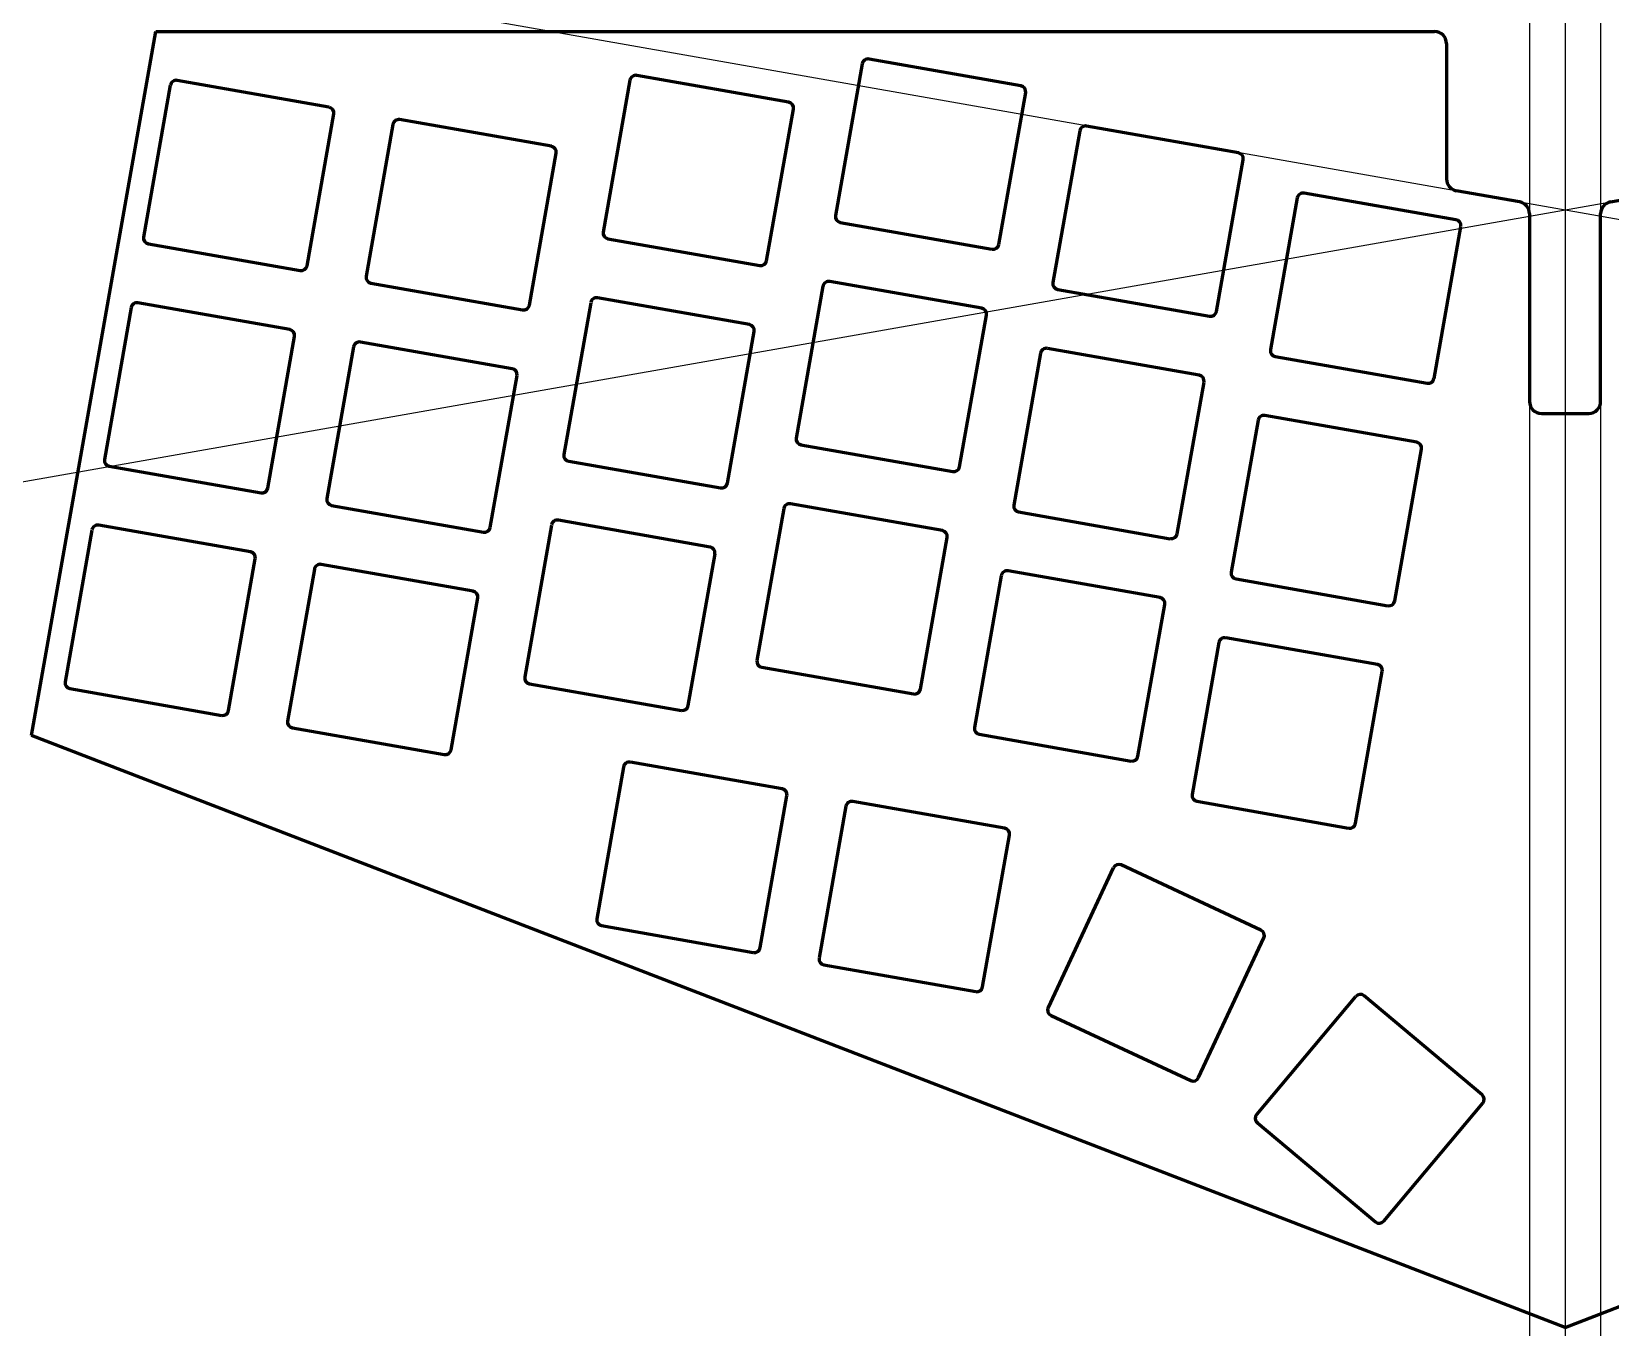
# Model space of a CAD drawing. Header units: millimetres. Extents: x -10 to 248, y -109 to 0.
# Drawn here: x -10.5 to 122.7, y -109.3 to 0 of the extents above; entities that cross this region are included whole.
import ezdxf

# ---------------------------------------------------------------- set-up
doc = ezdxf.new("R2010")
doc.units = ezdxf.units.MM
doc.linetypes.add('K5LT_BASIC', pattern=[0])
doc.layers.add('Слой 2', color=7, linetype='Continuous')
doc.layers.add('Слой 3', color=7, linetype='Continuous')
doc.layers.get('0').off()

# ---------------------------------------------------------------- blocks, each defined once
blk = doc.blocks.new('U22')
at = {"color": 150, "linetype": 'K5LT_BASIC', "lineweight": 60, "true_color": 0x0080ff}
for p, q in [((-2.07, -23.28), (-4.33, -36.09)), ((11.31, -25.14), (-1.5, -22.88)), ((9.46, -38.52), (11.71, -25.72)), ((-3.93, -36.67), (8.88, -38.92))]:
    blk.add_line(p, q, dxfattribs=at)
for centre, start, end in [((-1.58, -23.37), 80, 170), ((11.22, -25.63), 350, 80), ((-3.84, -36.17), 170, 260), ((8.96, -38.43), 260, 350)]:
    blk.add_arc(centre, 0.5, start, end, dxfattribs=at)
blk = doc.blocks.new('U23')
at = {"color": 150, "linetype": 'K5LT_BASIC', "lineweight": 60, "true_color": 0x0080ff}
for p, q in [((16.69, -26.59), (14.43, -39.39)), ((30.07, -28.44), (17.26, -26.19)), ((28.22, -41.83), (30.47, -29.02)), ((14.83, -39.97), (27.64, -42.23))]:
    blk.add_line(p, q, dxfattribs=at)
for centre, start, end in [((17.18, -26.68), 80, 170), ((29.98, -28.94), 350, 80), ((14.92, -39.48), 170, 260), ((27.72, -41.74), 260, 350)]:
    blk.add_arc(centre, 0.5, start, end, dxfattribs=at)
blk = doc.blocks.new('U24')
at = {"color": 150, "linetype": 'K5LT_BASIC', "lineweight": 60, "true_color": 0x0080ff}
for p, q in [((50.07, -24.72), (37.27, -22.46)), ((36.69, -22.87), (34.43, -35.67)), ((48.22, -38.1), (50.47, -25.3)), ((34.84, -36.25), (47.64, -38.5))]:
    blk.add_line(p, q, dxfattribs=at)
for centre, start, end in [((37.18, -22.95), 80, 170), ((49.98, -25.21), 350, 80), ((34.92, -35.75), 170, 260), ((47.72, -38.01), 260, 350)]:
    blk.add_arc(centre, 0.5, start, end, dxfattribs=at)
blk = doc.blocks.new('U25')
at = {"color": 150, "linetype": 'K5LT_BASIC', "lineweight": 60, "true_color": 0x0080ff}
for p, q in [((69.66, -23.33), (56.85, -21.08)), ((56.27, -21.48), (54.02, -34.29)), ((67.8, -36.72), (70.06, -23.91)), ((54.42, -34.86), (67.23, -37.12))]:
    blk.add_line(p, q, dxfattribs=at)
for centre, start, end in [((56.77, -21.57), 80, 170), ((69.57, -23.83), 350, 80), ((54.51, -34.37), 170, 260), ((67.31, -36.63), 260, 350)]:
    blk.add_arc(centre, 0.5, start, end, dxfattribs=at)
blk = doc.blocks.new('U26')
at = {"color": 150, "linetype": 'K5LT_BASIC', "lineweight": 60, "true_color": 0x0080ff}
for p, q in [((74.62, -27.14), (72.36, -39.94)), ((88, -28.99), (75.2, -26.73)), ((86.15, -42.37), (88.41, -29.57)), ((72.77, -40.52), (85.57, -42.78))]:
    blk.add_line(p, q, dxfattribs=at)
for centre, start, end in [((75.11, -27.22), 80, 170), ((87.92, -29.48), 350, 80), ((72.86, -40.03), 170, 260), ((85.66, -42.28), 260, 350)]:
    blk.add_arc(centre, 0.5, start, end, dxfattribs=at)
blk = doc.blocks.new('U27')
at = {"color": 150, "linetype": 'K5LT_BASIC', "lineweight": 60, "true_color": 0x0080ff}
for p, q in [((92.97, -32.79), (90.71, -45.59)), ((106.35, -34.64), (93.55, -32.38)), ((104.5, -48.02), (106.76, -35.22)), ((91.12, -46.17), (103.92, -48.43))]:
    blk.add_line(p, q, dxfattribs=at)
for centre, start, end in [((93.46, -32.88), 80, 170), ((106.26, -35.13), 350, 80), ((91.2, -45.68), 170, 260), ((104.01, -47.94), 260, 350)]:
    blk.add_arc(centre, 0.5, start, end, dxfattribs=at)
blk = doc.blocks.new('U28')
at = {"color": 150, "linetype": 'K5LT_BASIC', "lineweight": 60, "true_color": 0x0080ff}
for p, q in [((-5.38, -42.05), (-7.64, -54.85)), ((8, -43.9), (-4.8, -41.64)), ((6.15, -57.28), (8.4, -44.48)), ((-7.23, -55.43), (5.57, -57.68))]:
    blk.add_line(p, q, dxfattribs=at)
for centre, start, end in [((-4.89, -42.13), 80, 170), ((7.91, -44.39), 350, 80), ((-7.15, -54.93), 170, 260), ((5.65, -57.19), 260, 350)]:
    blk.add_arc(centre, 0.5, start, end, dxfattribs=at)
blk = doc.blocks.new('U29')
at = {"color": 150, "linetype": 'K5LT_BASIC', "lineweight": 60, "true_color": 0x0080ff}
for p, q in [((26.76, -47.2), (13.96, -44.95)), ((13.38, -45.35), (11.12, -58.16)), ((24.91, -60.59), (27.17, -47.78)), ((11.53, -58.73), (24.33, -60.99))]:
    blk.add_line(p, q, dxfattribs=at)
for centre, start, end in [((13.87, -45.44), 80, 170), ((26.67, -47.7), 350, 80), ((11.61, -58.24), 170, 260), ((24.42, -60.5), 260, 350)]:
    blk.add_arc(centre, 0.5, start, end, dxfattribs=at)
blk = doc.blocks.new('U30')
at = {"color": 150, "linetype": 'K5LT_BASIC', "lineweight": 60, "true_color": 0x0080ff}
for p, q in [((46.76, -43.48), (33.96, -41.22)), ((33.38, -41.63), (31.12, -54.43)), ((44.91, -56.86), (47.17, -44.06)), ((31.53, -55.01), (44.33, -57.26))]:
    blk.add_line(p, q, dxfattribs=at)
for centre, start, end in [((33.87, -41.71), 80, 170), ((46.67, -43.97), 350, 80), ((31.61, -54.52), 170, 260), ((44.42, -56.77), 260, 350)]:
    blk.add_arc(centre, 0.5, start, end, dxfattribs=at)
blk = doc.blocks.new('U31')
at = {"color": 150, "linetype": 'K5LT_BASIC', "lineweight": 60, "true_color": 0x0080ff}
for p, q in [((66.35, -42.1), (53.55, -39.84)), ((52.97, -40.24), (50.71, -53.05)), ((64.5, -55.48), (66.75, -42.67)), ((51.11, -53.63), (63.92, -55.88))]:
    blk.add_line(p, q, dxfattribs=at)
for centre, start, end in [((53.46, -40.33), 80, 170), ((66.26, -42.59), 350, 80), ((51.2, -53.13), 170, 260), ((64, -55.39), 260, 350)]:
    blk.add_arc(centre, 0.5, start, end, dxfattribs=at)
blk = doc.blocks.new('U32')
at = {"color": 150, "linetype": 'K5LT_BASIC', "lineweight": 60, "true_color": 0x0080ff}
for p, q in [((71.31, -45.9), (69.06, -58.7)), ((84.7, -47.75), (71.89, -45.49)), ((82.84, -61.13), (85.1, -48.33)), ((69.46, -59.28), (82.26, -61.54))]:
    blk.add_line(p, q, dxfattribs=at)
for centre, start, end in [((71.81, -45.98), 80, 170), ((84.61, -48.24), 350, 80), ((69.55, -58.79), 170, 260), ((82.35, -61.04), 260, 350)]:
    blk.add_arc(centre, 0.5, start, end, dxfattribs=at)
blk = doc.blocks.new('U33')
at = {"color": 150, "linetype": 'K5LT_BASIC', "lineweight": 60, "true_color": 0x0080ff}
for p, q in [((89.66, -51.55), (87.4, -64.35)), ((103.04, -53.4), (90.24, -51.14)), ((101.19, -66.78), (103.45, -53.98)), ((87.81, -64.93), (100.61, -67.19))]:
    blk.add_line(p, q, dxfattribs=at)
for centre, start, end in [((90.15, -51.64), 80, 170), ((102.96, -53.89), 350, 80), ((87.9, -64.44), 170, 260), ((100.7, -66.7), 260, 350)]:
    blk.add_arc(centre, 0.5, start, end, dxfattribs=at)
blk = doc.blocks.new('U34')
at = {"color": 150, "linetype": 'K5LT_BASIC', "lineweight": 60, "true_color": 0x0080ff}
for p, q in [((1.23, -4.52), (-1.02, -17.33)), ((14.61, -6.38), (1.81, -4.12)), ((12.76, -19.76), (15.02, -6.95)), ((-0.62, -17.91), (12.18, -20.16))]:
    blk.add_line(p, q, dxfattribs=at)
for centre, start, end in [((1.73, -4.61), 80, 170), ((14.53, -6.87), 350, 80), ((-0.53, -17.41), 170, 260), ((12.27, -19.67), 260, 350)]:
    blk.add_arc(centre, 0.5, start, end, dxfattribs=at)
blk = doc.blocks.new('U35')
at = {"color": 150, "linetype": 'K5LT_BASIC', "lineweight": 60, "true_color": 0x0080ff}
for p, q in [((19.99, -7.83), (17.74, -20.63)), ((33.38, -9.68), (20.57, -7.43)), ((31.52, -23.07), (33.78, -10.26)), ((18.14, -21.21), (30.94, -23.47))]:
    blk.add_line(p, q, dxfattribs=at)
for centre, start, end in [((20.49, -7.92), 80, 170), ((33.29, -10.18), 350, 80), ((18.23, -20.72), 170, 260), ((31.03, -22.98), 260, 350)]:
    blk.add_arc(centre, 0.5, start, end, dxfattribs=at)
blk = doc.blocks.new('U36')
at = {"color": 150, "linetype": 'K5LT_BASIC', "lineweight": 60, "true_color": 0x0080ff}
for p, q in [((53.38, -5.96), (40.57, -3.7)), ((39.99, -4.1), (37.74, -16.91)), ((51.52, -19.34), (53.78, -6.54)), ((38.14, -17.49), (50.95, -19.74))]:
    blk.add_line(p, q, dxfattribs=at)
for centre, start, end in [((40.49, -4.19), 80, 170), ((53.29, -6.45), 350, 80), ((38.23, -16.99), 170, 260), ((51.03, -19.25), 260, 350)]:
    blk.add_arc(centre, 0.5, start, end, dxfattribs=at)
blk = doc.blocks.new('U37')
at = {"color": 150, "linetype": 'K5LT_BASIC', "lineweight": 60, "true_color": 0x0080ff}
for p, q in [((72.96, -4.57), (60.16, -2.32)), ((59.58, -2.72), (57.33, -15.52)), ((71.11, -17.96), (73.37, -5.15)), ((57.73, -16.1), (70.53, -18.36))]:
    blk.add_line(p, q, dxfattribs=at)
for centre, start, end in [((60.07, -2.81), 80, 170), ((72.88, -5.07), 350, 80), ((57.82, -15.61), 170, 260), ((70.62, -17.87), 260, 350)]:
    blk.add_arc(centre, 0.5, start, end, dxfattribs=at)
blk = doc.blocks.new('U38')
at = {"color": 150, "linetype": 'K5LT_BASIC', "lineweight": 60, "true_color": 0x0080ff}
for p, q in [((91.31, -10.23), (78.51, -7.97)), ((77.93, -8.38), (75.67, -21.18)), ((89.46, -23.61), (91.72, -10.81)), ((76.08, -21.76), (88.88, -24.01))]:
    blk.add_line(p, q, dxfattribs=at)
for centre, start, end in [((78.42, -8.46), 80, 170), ((91.22, -10.72), 350, 80), ((76.16, -21.26), 170, 260), ((88.97, -23.52), 260, 350)]:
    blk.add_arc(centre, 0.5, start, end, dxfattribs=at)
blk = doc.blocks.new('U39')
at = {"color": 150, "linetype": 'K5LT_BASIC', "lineweight": 60, "true_color": 0x0080ff}
for p, q in [((96.28, -14.03), (94.02, -26.83)), ((109.66, -15.88), (96.86, -13.62)), ((107.81, -29.26), (110.06, -16.46)), ((94.42, -27.41), (107.23, -29.67))]:
    blk.add_line(p, q, dxfattribs=at)
for centre, start, end in [((96.77, -14.12), 80, 170), ((109.57, -16.37), 350, 80), ((94.51, -26.92), 170, 260), ((107.31, -29.18), 260, 350)]:
    blk.add_arc(centre, 0.5, start, end, dxfattribs=at)
blk = doc.blocks.new('U40')
at = {"color": 150, "linetype": 'K5LT_BASIC', "lineweight": 60, "true_color": 0x0080ff}
for p, q in [((71.59, -67.2), (58.79, -64.94)), ((58.21, -65.35), (55.95, -78.15)), ((69.74, -80.58), (72, -67.78)), ((56.36, -78.73), (69.16, -80.99))]:
    blk.add_line(p, q, dxfattribs=at)
for centre, start, end in [((58.7, -65.44), 80, 170), ((71.51, -67.69), 350, 80), ((56.45, -78.24), 170, 260), ((69.25, -80.5), 260, 350)]:
    blk.add_arc(centre, 0.5, start, end, dxfattribs=at)
blk = doc.blocks.new('U41')
at = {"color": 150, "linetype": 'K5LT_BASIC', "lineweight": 60, "true_color": 0x0080ff}
for p, q in [((80.76, -70.54), (75.27, -82.33)), ((93.21, -75.8), (81.43, -70.3)), ((87.96, -88.24), (93.45, -76.46)), ((75.51, -82.99), (87.29, -88.48))]:
    blk.add_line(p, q, dxfattribs=at)
for centre, start, end in [((81.22, -70.75), 65, 155), ((93, -76.25), 335, 65), ((75.72, -82.54), 155, 245), ((87.5, -88.03), 245, 335)]:
    blk.add_arc(centre, 0.5, start, end, dxfattribs=at)
blk = doc.blocks.new('U42')
at = {"color": 150, "linetype": 'K5LT_BASIC', "lineweight": 60, "true_color": 0x0080ff}
for p, q in [((101.2, -81.4), (92.85, -91.36)), ((111.87, -89.69), (101.91, -81.34)), ((103.57, -100.36), (111.93, -90.4)), ((92.91, -92.06), (102.87, -100.42))]:
    blk.add_line(p, q, dxfattribs=at)
for centre, start, end in [((101.59, -81.72), 50, 140), ((111.54, -90.08), 320, 50), ((93.23, -91.68), 140, 230), ((103.19, -100.03), 230, 320)]:
    blk.add_arc(centre, 0.5, start, end, dxfattribs=at)
blk = doc.blocks.new('U43')
at = {"color": 150, "linetype": 'K5LT_BASIC', "lineweight": 60, "true_color": 0x0080ff}
for p, q in [((39.45, -62.04), (37.19, -74.84)), ((52.83, -63.89), (40.03, -61.63)), ((50.98, -77.27), (53.24, -64.47)), ((37.6, -75.42), (50.4, -77.68))]:
    blk.add_line(p, q, dxfattribs=at)
for centre, start, end in [((39.94, -62.13), 80, 170), ((52.75, -64.38), 350, 80), ((37.69, -74.93), 170, 260), ((50.49, -77.19), 260, 350)]:
    blk.add_arc(centre, 0.5, start, end, dxfattribs=at)
blk = doc.blocks.new('U44')
at = {"color": 150, "linetype": 'K5LT_BASIC', "lineweight": 60, "true_color": 0x0080ff}
for p, q in [((109.11, -48.21), (111.79, -33.04)), ((112.77, -32.21), (124.95, -32.21)), ((125.93, -33.04), (128.61, -48.21)), ((109.11, -48.21), (109.11, -82.21)), ((128.61, -82.21), (128.61, -48.21)), ((109.11, -82.21), (128.61, -82.21))]:
    blk.add_line(p, q, dxfattribs=at)
for centre, start, end in [((112.77, -33.21), 90, 170), ((124.95, -33.21), 10, 90)]:
    blk.add_arc(centre, 1, start, end, dxfattribs=at)
blk = doc.blocks.new('U114')
at = {"layer": 'Слой 3', "color": 150, "linetype": 'K5LT_BASIC', "lineweight": 60, "true_color": 0x0080ff}
for p, q in [((-2.07, -23.28), (-4.33, -36.09)), ((11.31, -25.14), (-1.5, -22.88)), ((9.46, -38.52), (11.71, -25.72)), ((-3.93, -36.67), (8.88, -38.92))]:
    blk.add_line(p, q, dxfattribs=at)
for centre, start, end in [((-1.58, -23.37), 80, 170), ((11.22, -25.63), 350, 80), ((-3.84, -36.17), 170, 260), ((8.96, -38.43), 260, 350)]:
    blk.add_arc(centre, 0.5, start, end, dxfattribs=at)
blk = doc.blocks.new('U115')
at = {"layer": 'Слой 3', "color": 150, "linetype": 'K5LT_BASIC', "lineweight": 60, "true_color": 0x0080ff}
for p, q in [((16.69, -26.59), (14.43, -39.39)), ((30.07, -28.44), (17.26, -26.19)), ((28.22, -41.83), (30.47, -29.02)), ((14.83, -39.97), (27.64, -42.23))]:
    blk.add_line(p, q, dxfattribs=at)
for centre, start, end in [((17.18, -26.68), 80, 170), ((29.98, -28.94), 350, 80), ((14.92, -39.48), 170, 260), ((27.72, -41.74), 260, 350)]:
    blk.add_arc(centre, 0.5, start, end, dxfattribs=at)
blk = doc.blocks.new('U116')
at = {"layer": 'Слой 3', "color": 150, "linetype": 'K5LT_BASIC', "lineweight": 60, "true_color": 0x0080ff}
for p, q in [((50.07, -24.72), (37.27, -22.46)), ((36.69, -22.87), (34.43, -35.67)), ((48.22, -38.1), (50.47, -25.3)), ((34.84, -36.25), (47.64, -38.5))]:
    blk.add_line(p, q, dxfattribs=at)
for centre, start, end in [((37.18, -22.95), 80, 170), ((49.98, -25.21), 350, 80), ((34.92, -35.75), 170, 260), ((47.72, -38.01), 260, 350)]:
    blk.add_arc(centre, 0.5, start, end, dxfattribs=at)
blk = doc.blocks.new('U117')
at = {"layer": 'Слой 3', "color": 150, "linetype": 'K5LT_BASIC', "lineweight": 60, "true_color": 0x0080ff}
for p, q in [((69.66, -23.33), (56.85, -21.08)), ((56.27, -21.48), (54.02, -34.29)), ((67.8, -36.72), (70.06, -23.91)), ((54.42, -34.86), (67.23, -37.12))]:
    blk.add_line(p, q, dxfattribs=at)
for centre, start, end in [((56.77, -21.57), 80, 170), ((69.57, -23.83), 350, 80), ((54.51, -34.37), 170, 260), ((67.31, -36.63), 260, 350)]:
    blk.add_arc(centre, 0.5, start, end, dxfattribs=at)
blk = doc.blocks.new('U118')
at = {"layer": 'Слой 3', "color": 150, "linetype": 'K5LT_BASIC', "lineweight": 60, "true_color": 0x0080ff}
for p, q in [((74.62, -27.14), (72.36, -39.94)), ((88, -28.99), (75.2, -26.73)), ((86.15, -42.37), (88.41, -29.57)), ((72.77, -40.52), (85.57, -42.78))]:
    blk.add_line(p, q, dxfattribs=at)
for centre, start, end in [((75.11, -27.22), 80, 170), ((87.92, -29.48), 350, 80), ((72.86, -40.03), 170, 260), ((85.66, -42.28), 260, 350)]:
    blk.add_arc(centre, 0.5, start, end, dxfattribs=at)
blk = doc.blocks.new('U119')
at = {"layer": 'Слой 3', "color": 150, "linetype": 'K5LT_BASIC', "lineweight": 60, "true_color": 0x0080ff}
for p, q in [((92.97, -32.79), (90.71, -45.59)), ((106.35, -34.64), (93.55, -32.38)), ((104.5, -48.02), (106.76, -35.22)), ((91.12, -46.17), (103.92, -48.43))]:
    blk.add_line(p, q, dxfattribs=at)
for centre, start, end in [((93.46, -32.88), 80, 170), ((106.26, -35.13), 350, 80), ((91.2, -45.68), 170, 260), ((104.01, -47.94), 260, 350)]:
    blk.add_arc(centre, 0.5, start, end, dxfattribs=at)
blk = doc.blocks.new('U120')
at = {"layer": 'Слой 3', "color": 150, "linetype": 'K5LT_BASIC', "lineweight": 60, "true_color": 0x0080ff}
for p, q in [((-5.38, -42.05), (-7.64, -54.85)), ((8, -43.9), (-4.8, -41.64)), ((6.15, -57.28), (8.4, -44.48)), ((-7.23, -55.43), (5.57, -57.68))]:
    blk.add_line(p, q, dxfattribs=at)
for centre, start, end in [((-4.89, -42.13), 80, 170), ((7.91, -44.39), 350, 80), ((-7.15, -54.93), 170, 260), ((5.65, -57.19), 260, 350)]:
    blk.add_arc(centre, 0.5, start, end, dxfattribs=at)
blk = doc.blocks.new('U121')
at = {"layer": 'Слой 3', "color": 150, "linetype": 'K5LT_BASIC', "lineweight": 60, "true_color": 0x0080ff}
for p, q in [((26.76, -47.2), (13.96, -44.95)), ((13.38, -45.35), (11.12, -58.16)), ((24.91, -60.59), (27.17, -47.78)), ((11.53, -58.73), (24.33, -60.99))]:
    blk.add_line(p, q, dxfattribs=at)
for centre, start, end in [((13.87, -45.44), 80, 170), ((26.67, -47.7), 350, 80), ((11.61, -58.24), 170, 260), ((24.42, -60.5), 260, 350)]:
    blk.add_arc(centre, 0.5, start, end, dxfattribs=at)
blk = doc.blocks.new('U122')
at = {"layer": 'Слой 3', "color": 150, "linetype": 'K5LT_BASIC', "lineweight": 60, "true_color": 0x0080ff}
for p, q in [((46.76, -43.48), (33.96, -41.22)), ((33.38, -41.63), (31.12, -54.43)), ((44.91, -56.86), (47.17, -44.06)), ((31.53, -55.01), (44.33, -57.26))]:
    blk.add_line(p, q, dxfattribs=at)
for centre, start, end in [((33.87, -41.71), 80, 170), ((46.67, -43.97), 350, 80), ((31.61, -54.52), 170, 260), ((44.42, -56.77), 260, 350)]:
    blk.add_arc(centre, 0.5, start, end, dxfattribs=at)
blk = doc.blocks.new('U123')
at = {"layer": 'Слой 3', "color": 150, "linetype": 'K5LT_BASIC', "lineweight": 60, "true_color": 0x0080ff}
for p, q in [((66.35, -42.1), (53.55, -39.84)), ((52.97, -40.24), (50.71, -53.05)), ((64.5, -55.48), (66.75, -42.67)), ((51.11, -53.63), (63.92, -55.88))]:
    blk.add_line(p, q, dxfattribs=at)
for centre, start, end in [((53.46, -40.33), 80, 170), ((66.26, -42.59), 350, 80), ((51.2, -53.13), 170, 260), ((64, -55.39), 260, 350)]:
    blk.add_arc(centre, 0.5, start, end, dxfattribs=at)
blk = doc.blocks.new('U124')
at = {"layer": 'Слой 3', "color": 150, "linetype": 'K5LT_BASIC', "lineweight": 60, "true_color": 0x0080ff}
for p, q in [((71.31, -45.9), (69.06, -58.7)), ((84.7, -47.75), (71.89, -45.49)), ((82.84, -61.13), (85.1, -48.33)), ((69.46, -59.28), (82.26, -61.54))]:
    blk.add_line(p, q, dxfattribs=at)
for centre, start, end in [((71.81, -45.98), 80, 170), ((84.61, -48.24), 350, 80), ((69.55, -58.79), 170, 260), ((82.35, -61.04), 260, 350)]:
    blk.add_arc(centre, 0.5, start, end, dxfattribs=at)
blk = doc.blocks.new('U125')
at = {"layer": 'Слой 3', "color": 150, "linetype": 'K5LT_BASIC', "lineweight": 60, "true_color": 0x0080ff}
for p, q in [((89.66, -51.55), (87.4, -64.35)), ((103.04, -53.4), (90.24, -51.14)), ((101.19, -66.78), (103.45, -53.98)), ((87.81, -64.93), (100.61, -67.19))]:
    blk.add_line(p, q, dxfattribs=at)
for centre, start, end in [((90.15, -51.64), 80, 170), ((102.96, -53.89), 350, 80), ((87.9, -64.44), 170, 260), ((100.7, -66.7), 260, 350)]:
    blk.add_arc(centre, 0.5, start, end, dxfattribs=at)
blk = doc.blocks.new('U126')
at = {"layer": 'Слой 3', "color": 150, "linetype": 'K5LT_BASIC', "lineweight": 60, "true_color": 0x0080ff}
for p, q in [((1.23, -4.52), (-1.02, -17.33)), ((14.61, -6.38), (1.81, -4.12)), ((12.76, -19.76), (15.02, -6.95)), ((-0.62, -17.91), (12.18, -20.16))]:
    blk.add_line(p, q, dxfattribs=at)
for centre, start, end in [((1.73, -4.61), 80, 170), ((14.53, -6.87), 350, 80), ((-0.53, -17.41), 170, 260), ((12.27, -19.67), 260, 350)]:
    blk.add_arc(centre, 0.5, start, end, dxfattribs=at)
blk = doc.blocks.new('U127')
at = {"layer": 'Слой 3', "color": 150, "linetype": 'K5LT_BASIC', "lineweight": 60, "true_color": 0x0080ff}
for p, q in [((19.99, -7.83), (17.74, -20.63)), ((33.38, -9.68), (20.57, -7.43)), ((31.52, -23.07), (33.78, -10.26)), ((18.14, -21.21), (30.94, -23.47))]:
    blk.add_line(p, q, dxfattribs=at)
for centre, start, end in [((20.49, -7.92), 80, 170), ((33.29, -10.18), 350, 80), ((18.23, -20.72), 170, 260), ((31.03, -22.98), 260, 350)]:
    blk.add_arc(centre, 0.5, start, end, dxfattribs=at)
blk = doc.blocks.new('U128')
at = {"layer": 'Слой 3', "color": 150, "linetype": 'K5LT_BASIC', "lineweight": 60, "true_color": 0x0080ff}
for p, q in [((53.38, -5.96), (40.57, -3.7)), ((39.99, -4.1), (37.74, -16.91)), ((51.52, -19.34), (53.78, -6.54)), ((38.14, -17.49), (50.95, -19.74))]:
    blk.add_line(p, q, dxfattribs=at)
for centre, start, end in [((40.49, -4.19), 80, 170), ((53.29, -6.45), 350, 80), ((38.23, -16.99), 170, 260), ((51.03, -19.25), 260, 350)]:
    blk.add_arc(centre, 0.5, start, end, dxfattribs=at)
blk = doc.blocks.new('U129')
at = {"layer": 'Слой 3', "color": 150, "linetype": 'K5LT_BASIC', "lineweight": 60, "true_color": 0x0080ff}
for p, q in [((72.96, -4.57), (60.16, -2.32)), ((59.58, -2.72), (57.33, -15.52)), ((71.11, -17.96), (73.37, -5.15)), ((57.73, -16.1), (70.53, -18.36))]:
    blk.add_line(p, q, dxfattribs=at)
for centre, start, end in [((60.07, -2.81), 80, 170), ((72.88, -5.07), 350, 80), ((57.82, -15.61), 170, 260), ((70.62, -17.87), 260, 350)]:
    blk.add_arc(centre, 0.5, start, end, dxfattribs=at)
blk = doc.blocks.new('U130')
at = {"layer": 'Слой 3', "color": 150, "linetype": 'K5LT_BASIC', "lineweight": 60, "true_color": 0x0080ff}
for p, q in [((91.31, -10.23), (78.51, -7.97)), ((77.93, -8.38), (75.67, -21.18)), ((89.46, -23.61), (91.72, -10.81)), ((76.08, -21.76), (88.88, -24.01))]:
    blk.add_line(p, q, dxfattribs=at)
for centre, start, end in [((78.42, -8.46), 80, 170), ((91.22, -10.72), 350, 80), ((76.16, -21.26), 170, 260), ((88.97, -23.52), 260, 350)]:
    blk.add_arc(centre, 0.5, start, end, dxfattribs=at)
blk = doc.blocks.new('U131')
at = {"layer": 'Слой 3', "color": 150, "linetype": 'K5LT_BASIC', "lineweight": 60, "true_color": 0x0080ff}
for p, q in [((96.28, -14.03), (94.02, -26.83)), ((109.66, -15.88), (96.86, -13.62)), ((107.81, -29.26), (110.06, -16.46)), ((94.42, -27.41), (107.23, -29.67))]:
    blk.add_line(p, q, dxfattribs=at)
for centre, start, end in [((96.77, -14.12), 80, 170), ((109.57, -16.37), 350, 80), ((94.51, -26.92), 170, 260), ((107.31, -29.18), 260, 350)]:
    blk.add_arc(centre, 0.5, start, end, dxfattribs=at)
blk = doc.blocks.new('U132')
at = {"layer": 'Слой 3', "color": 150, "linetype": 'K5LT_BASIC', "lineweight": 60, "true_color": 0x0080ff}
for p, q in [((71.59, -67.2), (58.79, -64.94)), ((58.21, -65.35), (55.95, -78.15)), ((69.74, -80.58), (72, -67.78)), ((56.36, -78.73), (69.16, -80.99))]:
    blk.add_line(p, q, dxfattribs=at)
for centre, start, end in [((58.7, -65.44), 80, 170), ((71.51, -67.69), 350, 80), ((56.45, -78.24), 170, 260), ((69.25, -80.5), 260, 350)]:
    blk.add_arc(centre, 0.5, start, end, dxfattribs=at)
blk = doc.blocks.new('U133')
at = {"layer": 'Слой 3', "color": 150, "linetype": 'K5LT_BASIC', "lineweight": 60, "true_color": 0x0080ff}
for p, q in [((80.76, -70.54), (75.27, -82.33)), ((93.21, -75.8), (81.43, -70.3)), ((87.96, -88.24), (93.45, -76.46)), ((75.51, -82.99), (87.29, -88.48))]:
    blk.add_line(p, q, dxfattribs=at)
for centre, start, end in [((81.22, -70.75), 65, 155), ((93, -76.25), 335, 65), ((75.72, -82.54), 155, 245), ((87.5, -88.03), 245, 335)]:
    blk.add_arc(centre, 0.5, start, end, dxfattribs=at)
blk = doc.blocks.new('U134')
at = {"layer": 'Слой 3', "color": 150, "linetype": 'K5LT_BASIC', "lineweight": 60, "true_color": 0x0080ff}
for p, q in [((101.2, -81.4), (92.85, -91.36)), ((111.87, -89.69), (101.91, -81.34)), ((103.57, -100.36), (111.93, -90.4)), ((92.91, -92.06), (102.87, -100.42))]:
    blk.add_line(p, q, dxfattribs=at)
for centre, start, end in [((101.59, -81.72), 50, 140), ((111.54, -90.08), 320, 50), ((93.23, -91.68), 140, 230), ((103.19, -100.03), 230, 320)]:
    blk.add_arc(centre, 0.5, start, end, dxfattribs=at)
blk = doc.blocks.new('U135')
at = {"layer": 'Слой 3', "color": 150, "linetype": 'K5LT_BASIC', "lineweight": 60, "true_color": 0x0080ff}
for p, q in [((39.45, -62.04), (37.19, -74.84)), ((52.83, -63.89), (40.03, -61.63)), ((50.98, -77.27), (53.24, -64.47)), ((37.6, -75.42), (50.4, -77.68))]:
    blk.add_line(p, q, dxfattribs=at)
for centre, start, end in [((39.94, -62.13), 80, 170), ((52.75, -64.38), 350, 80), ((37.69, -74.93), 170, 260), ((50.49, -77.19), 260, 350)]:
    blk.add_arc(centre, 0.5, start, end, dxfattribs=at)

msp = doc.modelspace()

# ---------------------------------------------------------------- linework, layer by layer
at = {"layer": 'Слой 2', "color": 150, "linetype": 'K5LT_BASIC', "lineweight": 60, "true_color": 0x0080ff}
for p, q in [((108.86, -1), (108.86, -12.44)), ((115.86, -15.36), (115.86, -31.21)), ((121.86, -31.21), (121.86, -15.36)), ((116.86, -32.21), (120.86, -32.21))]:
    msp.add_line(p, q, dxfattribs=at)
at = {"layer": 'Слой 2', "color": 232, "true_color": 0xc52b79}
for p in [(115.86, -29.67), (121.86, -29.26)]:
    msp.add_xline(p, (0, -1), dxfattribs=at)
at = {"layer": 'Слой 2', "color": 150, "linetype": 'K5LT_BASIC', "lineweight": 60, "true_color": 0x0080ff}
for centre, start, end in [((109.86, -12.44), 180, 260), ((122.86, -15.36), 100, 180), ((116.86, -31.21), 180, 270), ((120.86, -31.21), 270, 0)]:
    msp.add_arc(centre, 1, start, end, dxfattribs=at)
at = {"layer": 'Слой 3', "color": 150, "linetype": 'K5LT_BASIC', "lineweight": 60, "true_color": 0x0080ff}
for p, q in [((-10.47, -59.38), (0, 0)), ((0, 0), (107.86, 0)), ((115.03, -14.37), (109.69, -13.43)), ((122.69, -14.37), (128.03, -13.43)), ((118.86, -109.31), (-10.47, -59.38)), ((118.86, -109.31), (248.19, -59.38))]:
    msp.add_line(p, q, dxfattribs=at)
at = {"layer": 'Слой 3', "color": 232, "true_color": 0xc52b79}
for p, direction in [((127.86, -13.46), (0.984808, 0.173648)), ((109.86, -13.46), (0.984808, -0.173648)), ((118.86, -109.08), (0, -1))]:
    msp.add_xline(p, direction, dxfattribs=at)
at = {"layer": 'Слой 3', "color": 150, "linetype": 'K5LT_BASIC', "lineweight": 60, "true_color": 0x0080ff}
for centre, end in [((107.86, -1), 90), ((114.86, -15.36), 80)]:
    msp.add_arc(centre, 1, 0, end, dxfattribs=at)

# ---------------------------------------------------------------- block references
for name in ['U37', 'U36', 'U34', 'U35', 'U38', 'U39', 'U25', 'U24', 'U22', 'U23', 'U26', 'U27', 'U44', 'U31', 'U30', 'U28', 'U29', 'U32', 'U33', 'U43', 'U40', 'U41', 'U42']:
    msp.add_blockref(name, (0, 0))
at = {"layer": 'Слой 3'}
for name in ['U129', 'U128', 'U126', 'U127', 'U130', 'U131', 'U117', 'U116', 'U114', 'U115', 'U118', 'U119', 'U123', 'U122', 'U120', 'U121', 'U124', 'U125', 'U135', 'U132', 'U133', 'U134']:
    msp.add_blockref(name, (0, 0), dxfattribs=at)

doc.saveas('drawing.dxf')
